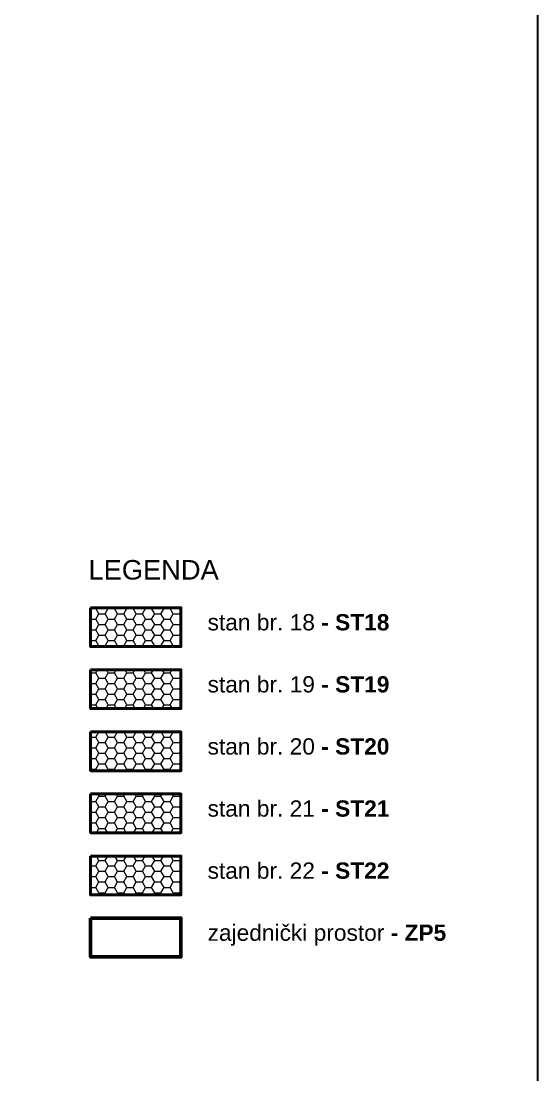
# Model space of a CAD drawing. Header units: centimetres. Extents: x 642232439 to 646206409, y 502891828 to 503284195.
# Drawn here: x 646201114 to 646201909, y 503268940 to 503270560 of the extents above; entities that cross this region are included whole.
import ezdxf

# ---------------------------------------------------------------- set-up
doc = ezdxf.new("R2010")
doc.units = ezdxf.units.CM
for name, color, linetype, lineweight in [('.ETAZA_20_ST18', 10, 'Continuous', 13), ('.ETAZA_21_ST19', 170, 'Continuous', 13), ('.ETAZA_22_ST20', 30, 'Continuous', 13), ('.ETAZA_23_ST21', 130, 'Continuous', 13), ('.ETAZA_24_ST22', 200, 'Continuous', 13), ('.ETAZA_2_ST2', 170, 'Continuous', 13), ('.ETAZA_3_PP1', 10, 'Continuous', 13), ('.ETAZA_4_ST3', 130, 'Continuous', 13), ('.ETAZA_5_ST4', 30, 'Continuous', 13), ('.ETAZA_6-ST5', 200, 'Continuous', 13), ('TP_07 - 0.20', 7, 'Continuous', 20)]:
    doc.layers.add(name, color=color, linetype=linetype, lineweight=lineweight)
doc.layers.add('SAST_Linija sastavnice', color=3, linetype='Continuous', plot=False)
doc.styles.add('tahoma10', font='tahoma.ttf', dxfattribs={"height": 2})
pattern_1 = [(0, (643183442.702, 503085608.1075), (14.2875, 8.248891935), [9.525, -19.05]), (120, (643183442.702, 503085608.1075), (-14.287499969, 8.24889199), [9.525, -19.05]), (60, (643183442.702, 503085608.1075), (3.1e-08, 16.497783924), [-19.05, 9.525])]

msp = doc.modelspace()

# ---------------------------------------------------------------- hatches: boundary and pattern name
at = {"layer": '.ETAZA_20_ST18'}
h = msp.add_hatch(dxfattribs=at)
h.set_pattern_fill('HONEY', color=256, scale=3)
h.set_pattern_definition(pattern_1)
h.paths.add_polyline_path([(646201221.35, 503269658.44), (646201360.1, 503269658.44), (646201360.1, 503269598.78), (646201221.35, 503269598.78)])
at = {"layer": '.ETAZA_21_ST19'}
h = msp.add_hatch(dxfattribs=at)
h.set_pattern_fill('HONEY', color=256, scale=3)
h.set_pattern_definition(pattern_1)
h.paths.add_polyline_path([(646201221.35, 503269562.98), (646201360.1, 503269562.98), (646201360.1, 503269503.32), (646201221.35, 503269503.32)])
at = {"layer": '.ETAZA_22_ST20'}
h = msp.add_hatch(dxfattribs=at)
h.set_pattern_fill('HONEY', color=256, scale=3)
h.set_pattern_definition(pattern_1)
h.paths.add_polyline_path([(646201221.35, 503269467.52), (646201360.1, 503269467.52), (646201360.1, 503269407.86), (646201221.35, 503269407.86)])
at = {"layer": '.ETAZA_23_ST21'}
h = msp.add_hatch(dxfattribs=at)
h.set_pattern_fill('HONEY', color=256, scale=3)
h.set_pattern_definition(pattern_1)
h.paths.add_polyline_path([(646201221.35, 503269372.06), (646201360.1, 503269372.06), (646201360.1, 503269312.4), (646201221.35, 503269312.4)])
at = {"layer": '.ETAZA_24_ST22'}
h = msp.add_hatch(dxfattribs=at)
h.set_pattern_fill('HONEY', color=256, scale=3)
h.set_pattern_definition(pattern_1)
h.paths.add_polyline_path([(646201221.35, 503269276.6), (646201360.1, 503269276.6), (646201360.1, 503269216.94), (646201221.35, 503269216.94)])

# ---------------------------------------------------------------- linework, layer by layer
at = {"layer": '.ETAZA_2_ST2', "lineweight": 40}
msp.add_lwpolyline([(646201221.35, 503269562.98), (646201360.1, 503269562.98), (646201360.1, 503269503.32), (646201221.35, 503269503.32)], close=True, dxfattribs=at)
at = {"layer": '.ETAZA_3_PP1', "lineweight": 40}
msp.add_lwpolyline([(646201221.35, 503269658.44), (646201360.1, 503269658.44), (646201360.1, 503269598.78), (646201221.35, 503269598.78)], close=True, dxfattribs=at)
at = {"layer": '.ETAZA_4_ST3', "lineweight": 40}
msp.add_lwpolyline([(646201221.35, 503269372.06), (646201360.1, 503269372.06), (646201360.1, 503269312.4), (646201221.35, 503269312.4)], close=True, dxfattribs=at)
at = {"layer": '.ETAZA_5_ST4', "lineweight": 40}
msp.add_lwpolyline([(646201221.35, 503269467.52), (646201360.1, 503269467.52), (646201360.1, 503269407.86), (646201221.35, 503269407.86)], close=True, dxfattribs=at)
at = {"layer": '.ETAZA_6-ST5', "lineweight": 40}
msp.add_lwpolyline([(646201221.35, 503269276.6), (646201360.1, 503269276.6), (646201360.1, 503269216.94), (646201221.35, 503269216.94)], close=True, dxfattribs=at)
at = {"layer": 'SAST_Linija sastavnice'}
msp.add_lwpolyline([(646201908.92, 503270987.07), (646198010.92, 503270987.07), (646198010.92, 503268121.07), (646201908.92, 503268121.07)], close=True, dxfattribs=at)
at = {"layer": 'TP_07 - 0.20', "lineweight": 50}
msp.add_lwpolyline([(646201221.35, 503269181.14), (646201360.1, 503269181.14), (646201360.1, 503269121.48), (646201221.35, 503269121.48)], close=True, dxfattribs=at)

# ---------------------------------------------------------------- texts
at = {"char_height": 30, "attachment_point": 1, "style": 'tahoma10'}
for s, insert in [('{\\fArial|b0|i0|c238|p34;LEGENDA\\fArial|b0|i0|c0|p34; \\fArial|b1|i0|c0|p34;     }', (646201218.04, 503269731.72)), ('{\\fArial|b0|i0|c238|p34;\\H0.83333x;stan br. 18 \\fArial|b1|i0|c238|p34;- ST18\\fArial|b1|i0|c0|p34;\\H1.2x;    }', (646201401.15, 503269648.56)), ('{\\fArial|b0|i0|c238|p34;\\H0.83333x;stan br. 19 \\fArial|b1|i0|c238|p34;- ST19\\fArial|b1|i0|c0|p34;\\H1.2x;    }', (646201401.15, 503269553.1)), ('{\\fArial|b0|i0|c238|p34;\\H0.83333x;stan br. 20 \\fArial|b1|i0|c238|p34;- ST20\\fArial|b1|i0|c0|p34;\\H1.2x;    }', (646201401.15, 503269457.64)), ('{\\fArial|b0|i0|c238|p34;\\H0.83333x;stan br. 21 \\fArial|b1|i0|c238|p34;- ST21\\fArial|b1|i0|c0|p34;\\H1.2x;    }', (646201401.15, 503269362.18)), ('{\\fArial|b0|i0|c238|p34;\\H0.83333x;stan br. 22 \\fArial|b1|i0|c238|p34;- ST22\\fArial|b1|i0|c0|p34;\\H1.2x;    }', (646201401.15, 503269266.72)), ('{\\fArial|b0|i0|c238|p34;\\H0.83333x;zajednički prostor \\fArial|b1|i0|c238|p34;- ZP5\\fArial|b1|i0|c0|p34;\\H1.2x;    }', (646201401.15, 503269171.26))]:
    msp.add_mtext_dynamic_manual_height_columns(s, width=728.1474, gutter_width=10, heights=[0], dxfattribs=dict(at, insert=insert))

doc.saveas('drawing.dxf')
